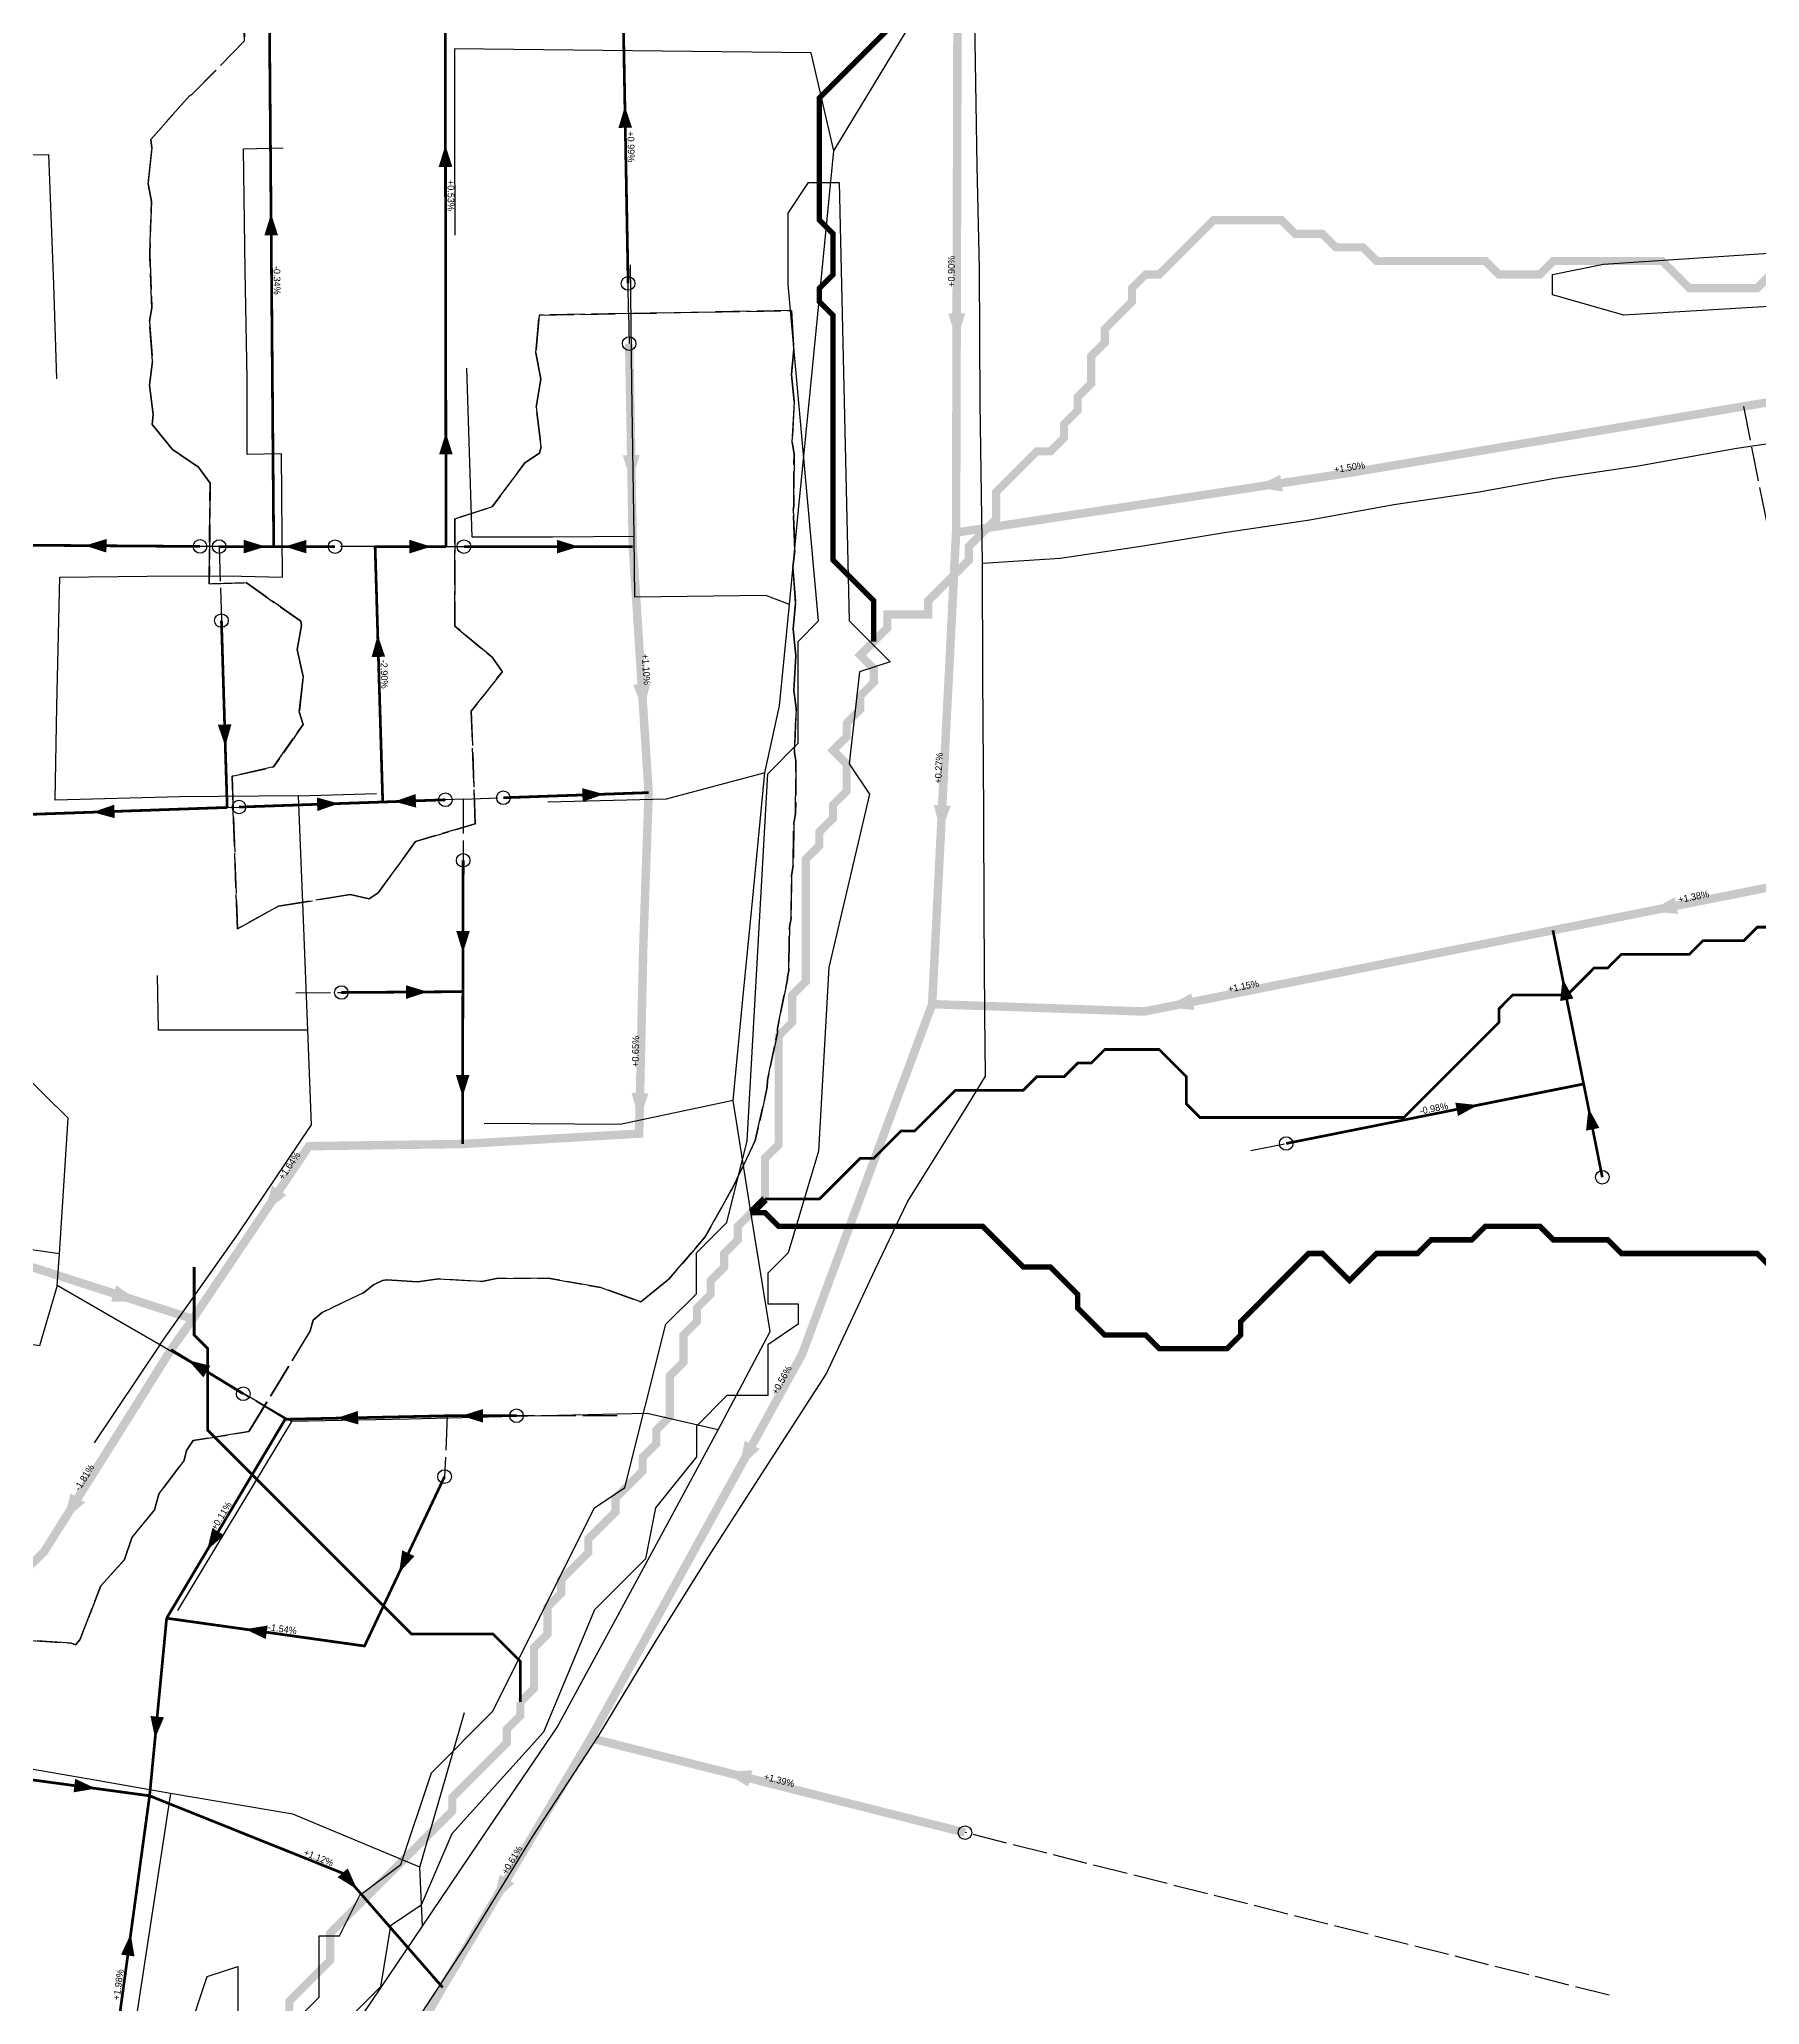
# Model space of a CAD drawing. Header units: metres. Extents: x 442821 to 452274, y 2561971 to 2571293.
# Drawn here: x 450702 to 451209, y 2568316 to 2568894 of the extents above; entities that cross this region are included whole.
import ezdxf
from ezdxf.enums import TextEntityAlignment as Align

# ---------------------------------------------------------------- set-up
doc = ezdxf.new("R2010")
doc.units = ezdxf.units.M
doc.header["$LTSCALE"] = 8
doc.linetypes.add('DASHDOT', pattern=[3.556, 2.54, -0.508, 0, -0.508])
doc.linetypes.add('DASHED', pattern=[1.524, 1.27, -0.254])
for name, color, linetype in [('A_ARROWS', 7, 'Continuous'), ('A_BRANCH', 7, 'Continuous'), ('A_BUILT_2006', 252, 'Continuous'), ('A_CATCHMENTS', 7, 'Continuous'), ('A_GRADIENT', 8, 'Continuous'), ('A_HEAD_GAP', 8, 'Continuous'), ('A_HEADS', 8, 'Continuous'), ('A_LATERAL', 7, 'Continuous'), ('A_STREAMS', 5, 'Continuous'), ('A_SUBMAIN', 7, 'Continuous'), ('A_WADI', 4, 'Continuous')]:
    doc.layers.add(name, color=color, linetype=linetype)

msp = doc.modelspace()

# ---------------------------------------------------------------- linework, layer by layer
at = {"layer": 'A_ARROWS', "color": 1}
for points in [[(450874.77, 2568874.56), (450876.88, 2568868.2), (450872.88, 2568868.13)], [(450821.95, 2568863.07), (450823.96, 2568856.67), (450819.96, 2568856.66)], [(450770.62, 2568842.93), (450772.67, 2568836.55), (450768.67, 2568836.51)], [(450972.41, 2568805.54), (450969.93, 2568813.55), (450974.93, 2568813.53)], [(450822.07, 2568778.42), (450824.08, 2568772.02), (450820.08, 2568772.02)], [(451060.13, 2568762.37), (451067.67, 2568766.04), (451068.42, 2568761.1)], [(450768.99, 2568744.9), (450762.59, 2568742.9), (450762.59, 2568746.9)], [(450774.64, 2568744.9), (450781.04, 2568746.89), (450781.04, 2568742.89)], [(450817.77, 2568744.89), (450811.37, 2568742.89), (450811.37, 2568746.89)], [(450802.02, 2568718.83), (450804.21, 2568712.49), (450800.21, 2568712.37)], [(450806.87, 2568669.85), (450813.19, 2568672.08), (450813.34, 2568668.08)], [(450790.56, 2568669.28), (450784.24, 2568667.06), (450784.1, 2568671.05)], [(450967.78, 2568660.75), (450965.68, 2568668.87), (450970.68, 2568668.62)], [(451176.4, 2568637.64), (451183.76, 2568641.65), (451184.73, 2568636.75)], [(451150.75, 2568617.81), (451153.97, 2568611.92), (451150.05, 2568611.14)], [(451034.09, 2568609.37), (451041.45, 2568613.38), (451042.42, 2568608.47)], [(451125.86, 2568580.52), (451119.98, 2568577.3), (451119.19, 2568581.23)], [(451158.38, 2568579.68), (451161.6, 2568573.8), (451157.67, 2568573.02)], [(450789.86, 2568488.38), (450796.21, 2568490.51), (450796.3, 2568486.52)], [(450826.64, 2568489.08), (450833.04, 2568491.08), (450833.04, 2568487.08)], [(450908.38, 2568473.53), (450910.05, 2568481.75), (450914.43, 2568479.34)], [(450751.79, 2568449.49), (450753.35, 2568456.01), (450756.79, 2568453.96)], [(450808.3, 2568442.85), (450809.23, 2568449.49), (450812.84, 2568447.78)], [(450763.01, 2568426.26), (450769.63, 2568427.35), (450769.07, 2568423.39)], [(450736.5, 2568394.16), (450735.12, 2568400.73), (450739.1, 2568400.34)], [(450903.93, 2568384.3), (450912.3, 2568384.76), (450911.07, 2568379.92)], [(450719.07, 2568379.38), (450712.46, 2568378.26), (450712.99, 2568382.22)], [(450795.91, 2568349.75), (450790.19, 2568353.26), (450793.21, 2568355.89)], [(450836.01, 2568345.88), (450837.94, 2568354.03), (450842.24, 2568351.48)], [(450729.32, 2568336.57), (450730.43, 2568329.96), (450726.47, 2568330.5)]]:
    msp.add_solid(points, dxfattribs=at)
at = {"layer": 'A_ARROWS', "color": 3}
for points in [[(450876.76, 2568763.79), (450874.12, 2568771.75), (450879.12, 2568771.84)], [(450715.79, 2568745.19), (450722.21, 2568747.14), (450722.18, 2568743.14)], [(450861.21, 2568744.89), (450854.81, 2568742.89), (450854.81, 2568746.89)], [(450880.22, 2568696.46), (450877.21, 2568704.28), (450882.2, 2568704.6)], [(450757.16, 2568686.12), (450754.96, 2568692.45), (450758.96, 2568692.58)], [(450868.65, 2568672.03), (450862.33, 2568669.8), (450862.19, 2568673.8)], [(450718.15, 2568666.73), (450724.48, 2568668.95), (450724.62, 2568664.96)], [(450827.1, 2568625.37), (450825.12, 2568631.77), (450829.12, 2568631.76)], [(450816.78, 2568613.84), (450810.39, 2568611.79), (450810.36, 2568615.79)], [(450827.01, 2568583.01), (450825.02, 2568589.41), (450829.02, 2568589.4)], [(450879.04, 2568576.04), (450876.72, 2568584.1), (450881.72, 2568583.99)], [(450768.57, 2568548.79), (450770.95, 2568556.83), (450775.1, 2568554.04)], [(450731.92, 2568522.65), (450723.54, 2568522.72), (450725.07, 2568527.48)], [(450746.26, 2568505.43), (450752.77, 2568503.81), (450750.69, 2568500.39)], [(450709.51, 2568458.13), (450711.65, 2568466.24), (450715.88, 2568463.58)]]:
    msp.add_solid(points, dxfattribs=at)
at = {"layer": 'A_BRANCH', "color": 1, "const_width": 0.8}
for points in [[(450875.71, 2568822.35), (450874.26, 2568902.7)], [(450789.47, 2568744.89), (450771.41, 2568744.9)], [(450821.94, 2568670.38), (450803.49, 2568669.73)], [(450821.7, 2568471.19), (450802.22, 2568429.98)], [(450692.87, 2568301.6), (450723.88, 2568296.75), (450734.87, 2568377.24)]]:
    msp.add_lwpolyline(points, dxfattribs=at)
at = {"layer": 'A_BRANCH', "color": 3, "linetype": 'DASHED', "const_width": 0.8}
msp.add_lwpolyline([(450749.71, 2568744.94), (450699.85, 2568745.3)], dxfattribs=at)
at = {"layer": 'A_BRANCH', "color": 3, "const_width": 0.8}
for points in [[(450827.38, 2568744.89), (450877.1, 2568744.89)], [(450756.02, 2568723.11), (450757.71, 2568668.12)], [(450838.99, 2568670.98), (450881.76, 2568672.49)], [(450762.43, 2568495.57), (450741.18, 2568508.53)]]:
    msp.add_lwpolyline(points, dxfattribs=at)
at = {"layer": 'A_BRANCH', "color": 1, "linetype": 'DASHED', "const_width": 0.8}
msp.add_lwpolyline([(450761.18, 2568668.24), (450803.49, 2568669.73)], dxfattribs=at)
at = {"layer": 'A_BUILT_2006', "color": 252}
for points in [[(450978.44, 2568856.91), (450977.79, 2568899.74)], [(450936.24, 2568861.42), (450957.84, 2568896.98)], [(450859.58, 2568891.03), (450824.57, 2568891.42)], [(450824.57, 2568891.42), (450824.66, 2568866.42)], [(450894.58, 2568890.64), (450859.58, 2568891.03)], [(450929.58, 2568890.25), (450894.58, 2568890.64)], [(450936.24, 2568861.42), (450929.58, 2568890.25)], [(450824.66, 2568866.42), (450824.76, 2568836.56)], [(450681.92, 2568859.88), (450705.11, 2568860.34)], [(450705.11, 2568860.34), (450706.55, 2568822.03)], [(450762.56, 2568862.01), (450774.19, 2568862.26)], [(450762.99, 2568826.17), (450762.56, 2568862.01)], [(450932.7, 2568825.26), (450936.24, 2568861.42)], [(450979.14, 2568826.71), (450978.44, 2568856.91)], [(450763.56, 2568794.31), (450762.99, 2568826.17)], [(450876.85, 2568792.85), (450876.39, 2568827.85)], [(450929.26, 2568790.35), (450932.7, 2568825.26)], [(450979.3, 2568787.16), (450979.14, 2568826.71)], [(450706.55, 2568822.03), (450707.52, 2568794.3)], [(450763.56, 2568771.98), (450763.56, 2568794.31)], [(450829.07, 2568772.67), (450828.24, 2568797.45)], [(450877.46, 2568747.89), (450876.85, 2568792.85)], [(450925.91, 2568755.75), (450929.26, 2568790.35)], [(450979.99, 2568739.99), (450979.3, 2568787.16)], [(451202.07, 2568773.85), (451226.59, 2568777.47)], [(450773.68, 2568772.23), (450763.56, 2568771.98)], [(450774.02, 2568735.91), (450773.68, 2568772.23)], [(450829.77, 2568747.68), (450829.07, 2568772.67)], [(451172.97, 2568768.66), (451202.07, 2568773.85)], [(451125.58, 2568760.87), (451148.46, 2568765.04)], [(451148.46, 2568765.04), (451172.97, 2568768.66)], [(451101.06, 2568757.25), (451125.58, 2568760.87)], [(450923.19, 2568727.9), (450925.91, 2568755.75)], [(451076.35, 2568752.78), (451101.06, 2568757.25)], [(450853.46, 2568747.68), (450829.77, 2568747.68)], [(450877.46, 2568747.89), (450853.46, 2568747.68)], [(450877.68, 2568730.05), (450877.46, 2568747.89)], [(451027.36, 2568745.14), (451051.84, 2568749.16)], [(451051.84, 2568749.16), (451076.35, 2568752.78)], [(450979.99, 2568739.99), (451002.85, 2568741.52)], [(451002.85, 2568741.52), (451027.36, 2568745.14)], [(450707.56, 2568697.97), (450708.42, 2568735.91)], [(450708.42, 2568735.91), (450734.2, 2568736.2)], [(450734.2, 2568736.2), (450757.95, 2568736.34)], [(450757.95, 2568736.34), (450774.02, 2568735.91)], [(450980.13, 2568706.84), (450979.99, 2568739.99)], [(450916.22, 2568730.49), (450877.68, 2568730.05)], [(450923.19, 2568727.9), (450916.22, 2568730.49)], [(450920.27, 2568698.04), (450923.19, 2568727.9)], [(450980.37, 2568666.72), (450980.13, 2568706.84)], [(450707.12, 2568670.31), (450707.56, 2568697.97)], [(450916, 2568678.27), (450920.27, 2568698.04)], [(450916, 2568678.27), (450886.92, 2568670.57)], [(450912.44, 2568641.57), (450916, 2568678.27)], [(450778.71, 2568671.55), (450801.7, 2568672.26)], [(450743.71, 2568671.28), (450707.12, 2568670.31)], [(450778.71, 2568671.55), (450743.71, 2568671.28)], [(450780.04, 2568637.59), (450778.71, 2568671.55)], [(450886.92, 2568670.57), (450852.1, 2568669.71)], [(450980.54, 2568636.81), (450980.37, 2568666.72)], [(450781.42, 2568602.62), (450780.04, 2568637.59)], [(450909.52, 2568611.72), (450912.44, 2568641.57)], [(450980.72, 2568607.22), (450980.54, 2568636.81)], [(450737.51, 2568602.62), (450737.22, 2568618.64)], [(450906.61, 2568581.83), (450909.52, 2568611.72)], [(450759.42, 2568602.62), (450737.51, 2568602.62)], [(450781.42, 2568602.62), (450759.42, 2568602.62)], [(450782.52, 2568574.67), (450781.42, 2568602.62)], [(450975.72, 2568580.46), (450980.94, 2568588.99), (450980.72, 2568607.22)], [(450710.92, 2568576.67), (450689.46, 2568597.75)], [(450906.61, 2568581.83), (450873.35, 2568574.83)], [(450911.97, 2568548.46), (450906.61, 2568581.83)], [(450957.92, 2568552.03), (450975.72, 2568580.46)], [(450708.31, 2568536.75), (450710.92, 2568576.67)], [(450760.96, 2568542.66), (450782.52, 2568574.67)], [(450873.35, 2568574.83), (450833.35, 2568575.15)], [(450948.41, 2568532.12), (450957.92, 2568552.03)], [(450917.52, 2568513.9), (450911.97, 2568548.46)], [(450708.31, 2568536.75), (450678.6, 2568540.93)], [(450737.9, 2568509.96), (450760.96, 2568542.66)], [(450707.7, 2568527.4), (450708.31, 2568536.75)], [(450707.7, 2568527.4), (450702.5, 2568509.7)], [(450737.9, 2568509.96), (450707.7, 2568527.4)], [(450934.01, 2568501.32), (450948.41, 2568532.12)], [(450702.5, 2568509.7), (450678.84, 2568513.35)], [(450902.2, 2568484.99), (450917.52, 2568513.9)], [(450737.9, 2568509.96), (450718.51, 2568481.08)], [(450776.67, 2568487.43), (450737.9, 2568509.96)], [(450915.92, 2568473.4), (450934.01, 2568501.32)], [(450776.67, 2568487.43), (450761.18, 2568461.74)], [(450811.31, 2568488.1), (450776.67, 2568487.43)], [(450846.3, 2568488.93), (450811.31, 2568488.1)], [(450881.29, 2568489.76), (450846.3, 2568488.93)], [(450902.2, 2568484.99), (450881.29, 2568489.76)], [(450887.98, 2568458.58), (450902.2, 2568484.99)], [(450899.22, 2568447.31), (450915.92, 2568473.4)], [(450761.18, 2568461.74), (450743.1, 2568431.77)], [(450871.36, 2568427.77), (450887.98, 2568458.58)], [(450883.85, 2568422.74), (450899.22, 2568447.31)], [(450854.71, 2568397.2), (450871.36, 2568427.77)], [(450866.88, 2568394.71), (450883.85, 2568422.74)], [(450814.45, 2568356.2), (450827.59, 2568401.8)], [(450834.76, 2568367.84), (450854.71, 2568397.2)], [(450847.42, 2568364.89), (450866.88, 2568394.71)], [(450719.31, 2568381.73), (450697.2, 2568385.6)], [(450740.98, 2568377.95), (450719.31, 2568381.73)], [(450740.98, 2568377.95), (450735.72, 2568343.34)], [(450777.07, 2568371.81), (450740.98, 2568377.95)], [(450814.45, 2568356.2), (450777.07, 2568371.81)], [(450815.17, 2568338.84), (450834.76, 2568367.84)], [(450827.88, 2568333.03), (450847.42, 2568364.89)], [(450815.17, 2568338.84), (450814.45, 2568356.2)], [(450735.72, 2568343.34), (450731.21, 2568313.88)], [(450795.58, 2568309.83), (450815.17, 2568338.84)], [(450810.12, 2568305.81), (450827.88, 2568333.03)]]:
    msp.add_lwpolyline(points, dxfattribs=at)
at = {"layer": 'A_CATCHMENTS', "color": 1, "linetype": 'DASHED'}
msp.add_lwpolyline([(450686.28, 2568423.95), (450711.9, 2568422.12), (450713.03, 2568421.68), (450714.31, 2568423.17), (450720.56, 2568439.07), (450727.5, 2568446.81), (450729.61, 2568453.2), (450736.32, 2568461.38), (450737.62, 2568466.05), (450745.06, 2568476), (450745.72, 2568478.85), (450747.71, 2568481.79), (450764.13, 2568484.47), (450782.16, 2568514.06), (450782.97, 2568517.25), (450785.68, 2568519.48), (450797.83, 2568525.31), (450800.82, 2568527.63), (450803.39, 2568528.92), (450804.72, 2568529.09), (450813.68, 2568528.51), (450819.92, 2568529.35), (450832.69, 2568528.63), (450836.94, 2568529.48), (450852.2, 2568529.6), (450867.64, 2568526.86), (450879.46, 2568522.6), (450887.71, 2568529.3), (450898.34, 2568541.63), (450905.97, 2568555.3), (450906.26, 2568555.68), (450913.16, 2568570.11), (450916.68, 2568585.79), (450916.7, 2568587.84), (450919.65, 2568601.68), (450919.67, 2568603.02), (450922.62, 2568617.56), (450922.63, 2568618.2), (450923, 2568620.1), (450923.17, 2568632.9), (450923.67, 2568635.53), (450923.81, 2568648.14), (450924.34, 2568650.96), (450924.45, 2568663.37), (450925.02, 2568666.38), (450925.12, 2568681.84), (450924.69, 2568684.34), (450925.17, 2568697.3), (450924.46, 2568702.5), (450925.13, 2568712.76), (450924.31, 2568720.66), (450925.01, 2568728.23), (450924.24, 2568738.83), (450924.82, 2568743.7), (450924.3, 2568755.7), (450924.49, 2568756.84), (450924.55, 2568772.22), (450924.02, 2568775.62), (450924.64, 2568787.6), (450923.77, 2568795.55), (450924.51, 2568802.98), (450923.81, 2568814.36), (450849.57, 2568813.03), (450848.55, 2568801.88), (450850.05, 2568794.22), (450848.62, 2568785.94), (450850.12, 2568774.29), (450849.68, 2568772.41), (450845.36, 2568769.53), (450835.66, 2568756.61), (450824.75, 2568753.1), (450824.75, 2568721.48), (450835.66, 2568712.32), (450838.48, 2568708.39), (450838.78, 2568708.12), (450829.56, 2568696.47), (450830.73, 2568663.28), (450813.13, 2568658.12), (450802.12, 2568642.95), (450799.49, 2568641.24), (450793.86, 2568642.47), (450772.8, 2568639.05), (450760.71, 2568632.37), (450759.13, 2568677.34), (450771.36, 2568680.05), (450780.03, 2568692.57), (450778.94, 2568696.29), (450780.06, 2568706.65), (450778.3, 2568714.62), (450779.57, 2568721.68), (450779.38, 2568722.93), (450763.38, 2568734.24), (450752.45, 2568733.9), (450752.66, 2568763.57), (450749.29, 2568768.23), (450741.6, 2568773.49), (450735.6, 2568780.82), (450735.88, 2568783.79), (450734.8, 2568792.45), (450735.77, 2568799.46), (450734.82, 2568811.27), (450735.53, 2568815.13), (450734.95, 2568830.8), (450734.9, 2568831.01), (450735.42, 2568846.48), (450734.44, 2568851.69), (450735.53, 2568862.15), (450735.23, 2568864.72), (450746.62, 2568877.58), (450747.3, 2568877.92), (450762.84, 2568893.72), (450757.63, 2569026.77)], dxfattribs=at)
at = {"layer": 'A_CATCHMENTS', "color": 3, "linetype": 'DASHED'}
msp.add_lwpolyline([(450757.63, 2569026.77), (450762.84, 2568893.72), (450747.3, 2568877.92), (450746.62, 2568877.58), (450735.23, 2568864.72), (450735.53, 2568862.15), (450734.44, 2568851.69), (450735.42, 2568846.48), (450734.9, 2568831.01), (450734.95, 2568830.8), (450735.53, 2568815.13), (450734.82, 2568811.27), (450735.77, 2568799.46), (450734.8, 2568792.45), (450735.88, 2568783.79), (450735.6, 2568780.82), (450741.6, 2568773.49), (450749.29, 2568768.23), (450752.66, 2568763.57), (450752.45, 2568733.9), (450763.38, 2568734.24), (450779.38, 2568722.93), (450779.57, 2568721.68), (450778.3, 2568714.62), (450780.06, 2568706.65), (450778.94, 2568696.29), (450780.03, 2568692.57), (450771.36, 2568680.05), (450759.13, 2568677.34), (450760.71, 2568632.37), (450772.8, 2568639.05), (450793.86, 2568642.47), (450799.49, 2568641.24), (450802.12, 2568642.95), (450813.13, 2568658.12), (450830.73, 2568663.28), (450829.56, 2568696.47), (450838.78, 2568708.12), (450838.48, 2568708.39), (450835.66, 2568712.32), (450824.75, 2568721.48), (450824.75, 2568753.1), (450835.66, 2568756.61), (450845.36, 2568769.53), (450849.68, 2568772.41), (450850.12, 2568774.29), (450848.62, 2568785.94), (450850.05, 2568794.22), (450848.55, 2568801.88), (450849.57, 2568813.03), (450923.81, 2568814.36), (450924.51, 2568802.98), (450923.77, 2568795.55), (450924.64, 2568787.6), (450924.02, 2568775.62), (450924.55, 2568772.22), (450924.49, 2568756.84), (450924.3, 2568755.7), (450924.82, 2568743.7), (450924.24, 2568738.83), (450925.01, 2568728.23), (450924.31, 2568720.66), (450925.13, 2568712.76), (450924.46, 2568702.5), (450925.17, 2568697.3), (450924.69, 2568684.34), (450925.12, 2568681.84), (450925.02, 2568666.38), (450924.45, 2568663.37), (450924.34, 2568650.96), (450923.81, 2568648.14), (450923.67, 2568635.53), (450923.17, 2568632.9), (450923, 2568620.1), (450922.63, 2568618.2), (450922.62, 2568617.56), (450919.67, 2568603.02), (450919.65, 2568601.68), (450916.7, 2568587.84), (450916.68, 2568585.79), (450913.16, 2568570.11), (450906.26, 2568555.68), (450905.97, 2568555.3), (450898.34, 2568541.63), (450887.71, 2568529.3), (450879.46, 2568522.6), (450867.64, 2568526.86), (450852.2, 2568529.6), (450836.94, 2568529.48), (450832.69, 2568528.63), (450819.92, 2568529.35), (450813.68, 2568528.51), (450804.72, 2568529.09), (450803.39, 2568528.92), (450800.82, 2568527.63), (450797.83, 2568525.31), (450785.68, 2568519.48), (450782.97, 2568517.25), (450782.16, 2568514.06), (450764.13, 2568484.47), (450747.71, 2568481.79), (450745.72, 2568478.85), (450745.06, 2568476), (450737.62, 2568466.05), (450736.32, 2568461.38), (450729.61, 2568453.2), (450727.5, 2568446.81), (450720.56, 2568439.07), (450714.31, 2568423.17), (450713.03, 2568421.68), (450711.9, 2568422.12), (450686.28, 2568423.95)], dxfattribs=at)
at = {"layer": 'A_HEAD_GAP', "color": 8, "linetype": 'DASHED'}
for points in [[(450875.86, 2568813.93), (450875.71, 2568822.35)], [(450875.86, 2568813.93), (450876.03, 2568804.65)], [(451204, 2568786.16), (451219.08, 2568710.36)], [(450755.35, 2568744.9), (450749.71, 2568744.94)], [(450755.35, 2568744.9), (450756.02, 2568723.11)], [(450801.25, 2568744.89), (450789.47, 2568744.89)], [(450822.12, 2568744.89), (450827.38, 2568744.89)], [(450757.71, 2568668.12), (450761.18, 2568668.24)], [(450827.21, 2568670.57), (450821.94, 2568670.38)], [(450827.21, 2568670.57), (450827.17, 2568652.55)], [(450827.21, 2568670.57), (450838.99, 2568670.98)], [(450777.94, 2568613.56), (450791.32, 2568613.66)], [(451058.99, 2568567.14), (451069.4, 2568569.22)], [(450774.77, 2568488.05), (450762.43, 2568495.57)], [(450822.48, 2568489.08), (450821.7, 2568471.19)], [(450872.52, 2568489.07), (450842.87, 2568489.08)], [(451164.43, 2568318.57), (450974.88, 2568366.4)]]:
    msp.add_lwpolyline(points, dxfattribs=at)
at = {"layer": 'A_HEADS', "color": 1}
for centre in [(450875.71, 2568822.35), (450755.35, 2568744.9), (450789.47, 2568744.89), (450821.94, 2568670.38), (450761.18, 2568668.24), (451069.4, 2568569.22), (451162.46, 2568559.29), (450842.87, 2568489.08), (450821.7, 2568471.19), (450974.88, 2568366.4)]:
    msp.add_circle(centre, 2, dxfattribs=at)
at = {"layer": 'A_HEADS', "color": 3}
for centre in [(450876.03, 2568804.65), (450749.71, 2568744.94), (450827.38, 2568744.89), (450756.02, 2568723.11), (450838.99, 2568670.98), (450827.17, 2568652.55), (450791.32, 2568613.66), (450762.43, 2568495.57)]:
    msp.add_circle(centre, 2, dxfattribs=at)
at = {"layer": 'A_LATERAL', "color": 1, "linetype": 'DASHDOT', "const_width": 0.8}
for points in [[(450771.41, 2568744.9), (450770.14, 2568901.62)], [(450822.12, 2568744.89), (450822.05, 2568794.1)], [(450755.35, 2568744.9), (450771.41, 2568744.9)], [(450803.49, 2568669.73), (450801.25, 2568744.89)], [(451156.97, 2568586.74), (451147.92, 2568631.98)], [(451069.4, 2568569.22), (451156.97, 2568586.74)], [(451162.46, 2568559.29), (451156.97, 2568586.74)], [(450842.87, 2568489.08), (450822.48, 2568489.08)], [(450802.22, 2568429.98), (450798.13, 2568421.32), (450739.89, 2568429.51)]]:
    msp.add_lwpolyline(points, dxfattribs=at)
at = {"layer": 'A_LATERAL', "color": 1, "const_width": 0.8}
for points in [[(450822.05, 2568794.1), (450821.9, 2568902.37)], [(450739.89, 2568429.51), (450734.87, 2568377.24)], [(450685.45, 2568383.94), (450734.87, 2568377.24)], [(450734.87, 2568377.24), (450791.85, 2568354.4), (450821.13, 2568320.83)]]:
    msp.add_lwpolyline(points, dxfattribs=at)
at = {"layer": 'A_LATERAL', "color": 1, "linetype": 'DASHED', "const_width": 0.8}
for points in [[(450801.25, 2568744.89), (450822.12, 2568744.89)], [(450774.77, 2568488.05), (450739.89, 2568429.51)], [(450822.48, 2568489.08), (450774.77, 2568488.05)]]:
    msp.add_lwpolyline(points, dxfattribs=at)
at = {"layer": 'A_LATERAL', "color": 3, "const_width": 0.8}
for points in [[(450757.71, 2568668.12), (450698.44, 2568666.04)], [(450827.17, 2568652.55), (450827.08, 2568613.91)], [(450827.08, 2568613.91), (450826.98, 2568569.07)]]:
    msp.add_lwpolyline(points, dxfattribs=at)
at = {"layer": 'A_LATERAL', "color": 3, "linetype": 'DASHDOT', "const_width": 0.8}
msp.add_lwpolyline([(450791.32, 2568613.66), (450827.08, 2568613.91)], dxfattribs=at)
at = {"layer": 'A_STREAMS', "color": 5}
for points, const_width in [([(450952.02, 2568896.98), (450948.02, 2568892.98), (450944.02, 2568888.98), (450940.02, 2568884.98), (450936.02, 2568880.98), (450932.02, 2568876.98), (450932.02, 2568872.98), (450932.02, 2568868.98), (450932.02, 2568864.97), (450932.02, 2568860.97), (450932.02, 2568856.97), (450932.02, 2568852.97), (450932.02, 2568848.97), (450932.02, 2568844.97), (450932.02, 2568840.97), (450936.02, 2568836.96), (450936.02, 2568832.96), (450936.02, 2568828.96), (450936.02, 2568824.96), (450932.02, 2568820.96), (450932.02, 2568816.96), (450936.02, 2568812.96), (450936.02, 2568808.95), (450936.02, 2568804.95), (450936.02, 2568800.95), (450936.02, 2568796.95), (450936.02, 2568792.95), (450936.02, 2568788.95), (450936.02, 2568784.95), (450936.02, 2568780.94), (450936.02, 2568776.94), (450936.02, 2568772.94), (450936.02, 2568768.94), (450936.02, 2568764.94), (450936.02, 2568760.94), (450936.02, 2568756.94), (450936.02, 2568752.93), (450936.02, 2568748.93), (450936.02, 2568744.93), (450936.02, 2568740.93), (450940.02, 2568736.93), (450944.02, 2568732.93), (450948.02, 2568728.93), (450948.02, 2568724.92), (450948.02, 2568720.92), (450948.02, 2568716.92)], 1.6), ([(451212.06, 2568824.96), (451208.06, 2568820.96), (451204.06, 2568820.96), (451200.05, 2568820.96), (451196.05, 2568820.96), (451192.05, 2568820.96), (451188.05, 2568820.96), (451184.05, 2568824.96), (451180.05, 2568828.96), (451176.05, 2568828.96), (451172.05, 2568828.96), (451168.05, 2568828.96), (451164.05, 2568828.96), (451160.05, 2568828.96), (451156.05, 2568828.96), (451152.05, 2568828.96), (451148.05, 2568828.96), (451144.05, 2568824.96), (451140.05, 2568824.96), (451136.05, 2568824.96), (451132.05, 2568824.96), (451128.04, 2568828.96), (451124.04, 2568828.96), (451120.04, 2568828.96), (451116.04, 2568828.96), (451112.04, 2568828.96), (451108.04, 2568828.96), (451104.04, 2568828.96), (451100.04, 2568828.96), (451096.04, 2568828.96), (451092.04, 2568832.96), (451088.04, 2568832.96), (451084.04, 2568832.96), (451080.04, 2568836.96), (451076.04, 2568836.96), (451072.04, 2568836.96), (451068.04, 2568840.97), (451064.04, 2568840.97), (451060.04, 2568840.97), (451056.04, 2568840.97), (451052.03, 2568840.97), (451048.03, 2568840.97), (451044.03, 2568836.96), (451040.03, 2568832.96), (451036.03, 2568828.96), (451032.03, 2568824.96), (451028.03, 2568824.96), (451024.03, 2568820.96), (451024.03, 2568816.96), (451020.03, 2568812.96), (451016.03, 2568808.95), (451016.03, 2568804.95), (451012.03, 2568800.95), (451012.03, 2568796.95), (451012.03, 2568792.95), (451008.03, 2568788.95), (451008.03, 2568784.95), (451004.03, 2568780.94), (451004.03, 2568776.94), (451000.03, 2568772.94), (450996.03, 2568772.94), (450992.03, 2568768.94), (450988.03, 2568764.94), (450984.03, 2568760.94), (450984.03, 2568756.94), (450984.03, 2568752.93), (450980.02, 2568748.93), (450976.02, 2568744.93), (450976.02, 2568740.93), (450972.02, 2568736.93), (450968.02, 2568732.93), (450964.02, 2568728.93), (450964.02, 2568724.92), (450960.02, 2568724.92), (450956.02, 2568724.92), (450952.02, 2568724.92), (450952.02, 2568720.92), (450948.02, 2568716.92)], 2.4), ([(450948.02, 2568716.92), (450944.02, 2568712.92), (450948.02, 2568708.92), (450948.02, 2568704.92), (450944.02, 2568700.92), (450944.02, 2568696.92), (450940.02, 2568692.91), (450940.02, 2568688.91), (450936.02, 2568684.91), (450940.02, 2568680.91), (450940.02, 2568676.91), (450940.02, 2568672.91), (450936.02, 2568668.91), (450936.02, 2568664.9), (450932.02, 2568660.9), (450932.02, 2568656.9), (450928.02, 2568652.9), (450928.02, 2568648.9), (450928.02, 2568644.9), (450928.02, 2568640.9), (450928.02, 2568636.89), (450928.02, 2568632.89), (450928.02, 2568628.89), (450928.02, 2568624.89), (450928.02, 2568620.89), (450928.02, 2568616.89), (450924.02, 2568612.89), (450924.02, 2568608.88), (450924.02, 2568604.88), (450920.02, 2568600.88), (450920.02, 2568596.88), (450920.02, 2568592.88), (450920.02, 2568588.88), (450920.02, 2568584.88), (450920.02, 2568580.87), (450920.02, 2568576.87), (450920.02, 2568572.87), (450920.02, 2568568.87), (450916.02, 2568564.87), (450916.02, 2568560.87), (450916.02, 2568556.87), (450916.02, 2568552.86)], 2.4), ([(451212.06, 2568632.89), (451208.06, 2568632.89), (451204.06, 2568628.89), (451200.05, 2568628.89), (451196.05, 2568628.89), (451192.05, 2568628.89), (451188.05, 2568624.89), (451184.05, 2568624.89), (451180.05, 2568624.89), (451176.05, 2568624.89), (451172.05, 2568624.89), (451168.05, 2568624.89), (451164.05, 2568620.89), (451160.05, 2568620.89), (451156.05, 2568616.89), (451152.05, 2568612.89), (451148.05, 2568612.89), (451144.05, 2568612.89), (451140.05, 2568612.89), (451136.05, 2568612.89), (451132.05, 2568608.88), (451132.05, 2568604.88), (451128.04, 2568600.88), (451124.04, 2568596.88), (451120.04, 2568592.88), (451116.04, 2568588.88), (451112.04, 2568584.88), (451108.04, 2568580.87), (451104.04, 2568576.87), (451100.04, 2568576.87), (451096.04, 2568576.87), (451092.04, 2568576.87), (451088.04, 2568576.87), (451084.04, 2568576.87), (451080.04, 2568576.87), (451076.04, 2568576.87), (451072.04, 2568576.87), (451068.04, 2568576.87), (451064.04, 2568576.87), (451060.04, 2568576.87), (451056.04, 2568576.87), (451052.03, 2568576.87), (451048.03, 2568576.87), (451044.03, 2568576.87), (451040.03, 2568580.87), (451040.03, 2568584.88), (451040.03, 2568588.88), (451036.03, 2568592.88), (451032.03, 2568596.88), (451028.03, 2568596.88), (451024.03, 2568596.88), (451020.03, 2568596.88), (451016.03, 2568596.88), (451012.03, 2568592.88), (451008.03, 2568592.88), (451004.03, 2568588.88), (451000.03, 2568588.88), (450996.03, 2568588.88), (450992.03, 2568584.88), (450988.03, 2568584.88), (450984.03, 2568584.88), (450980.02, 2568584.88), (450976.02, 2568584.88), (450972.02, 2568584.88), (450968.02, 2568580.87), (450964.02, 2568576.87), (450960.02, 2568572.87), (450956.02, 2568572.87), (450952.02, 2568568.87), (450948.02, 2568564.87), (450944.02, 2568564.87), (450940.02, 2568560.87), (450936.02, 2568556.87), (450932.02, 2568552.86), (450928.02, 2568552.86), (450924.02, 2568552.86), (450920.02, 2568552.86), (450916.02, 2568552.86)], 0.8), ([(450916.02, 2568552.86), (450912.02, 2568548.86)], 2.4), ([(450912.02, 2568548.86), (450908.01, 2568544.86), (450908.01, 2568540.86), (450904.01, 2568536.86), (450904.01, 2568532.86), (450900.01, 2568528.86), (450900.01, 2568524.86), (450896.01, 2568520.85), (450896.01, 2568516.85), (450892.01, 2568512.85), (450892.01, 2568508.85), (450892.01, 2568504.85), (450888.01, 2568500.85), (450888.01, 2568496.85), (450888.01, 2568492.84), (450888.01, 2568488.84), (450884.01, 2568484.84), (450884.01, 2568480.84), (450880.01, 2568476.84), (450880.01, 2568472.84), (450876.01, 2568468.84), (450872.01, 2568464.83), (450872.01, 2568460.83), (450868.01, 2568456.83), (450864.01, 2568452.83), (450864.01, 2568448.83), (450860.01, 2568444.83), (450856.01, 2568440.83), (450856.01, 2568436.82), (450852.01, 2568432.82), (450852.01, 2568428.82), (450852.01, 2568424.82), (450848.01, 2568420.82), (450848.01, 2568416.82), (450848.01, 2568412.82), (450848.01, 2568408.81), (450844.01, 2568404.81)], 2.4), ([(451212.06, 2568532.86), (451208.06, 2568536.86), (451204.06, 2568536.86), (451200.05, 2568536.86), (451196.05, 2568536.86), (451192.05, 2568536.86), (451188.05, 2568536.86), (451184.05, 2568536.86), (451180.05, 2568536.86), (451176.05, 2568536.86), (451172.05, 2568536.86), (451168.05, 2568536.86), (451164.05, 2568540.86), (451160.05, 2568540.86), (451156.05, 2568540.86), (451152.05, 2568540.86), (451148.05, 2568540.86), (451144.05, 2568544.86), (451140.05, 2568544.86), (451136.05, 2568544.86), (451132.05, 2568544.86), (451128.04, 2568544.86), (451124.04, 2568540.86), (451120.04, 2568540.86), (451116.04, 2568540.86), (451112.04, 2568540.86), (451108.04, 2568536.86), (451104.04, 2568536.86), (451100.04, 2568536.86), (451096.04, 2568536.86), (451092.04, 2568532.86), (451088.04, 2568528.86), (451084.04, 2568532.86), (451080.04, 2568536.86), (451076.04, 2568536.86), (451072.04, 2568532.86), (451068.04, 2568528.86), (451064.04, 2568524.86), (451060.04, 2568520.85), (451056.04, 2568516.85), (451056.04, 2568512.85), (451052.03, 2568508.85), (451048.03, 2568508.85), (451044.03, 2568508.85), (451040.03, 2568508.85), (451036.03, 2568508.85), (451032.03, 2568508.85), (451028.03, 2568512.85), (451024.03, 2568512.85), (451020.03, 2568512.85), (451016.03, 2568512.85), (451012.03, 2568516.85), (451008.03, 2568520.85), (451008.03, 2568524.86), (451004.03, 2568528.86), (451000.03, 2568532.86), (450996.03, 2568532.86), (450992.03, 2568532.86), (450988.03, 2568536.86), (450984.03, 2568540.86), (450980.02, 2568544.86), (450976.02, 2568544.86), (450972.02, 2568544.86), (450968.02, 2568544.86), (450964.02, 2568544.86), (450960.02, 2568544.86), (450956.02, 2568544.86), (450952.02, 2568544.86), (450948.02, 2568544.86), (450944.02, 2568544.86), (450940.02, 2568544.86), (450936.02, 2568544.86), (450932.02, 2568544.86), (450928.02, 2568544.86), (450924.02, 2568544.86), (450920.02, 2568544.86), (450916.02, 2568548.86), (450912.02, 2568548.86)], 1.6), ([(450747.99, 2568532.86), (450747.99, 2568528.86), (450747.99, 2568524.86), (450747.99, 2568520.85), (450747.99, 2568516.85), (450747.99, 2568512.85), (450751.99, 2568508.85), (450751.99, 2568504.85), (450751.99, 2568500.85), (450751.99, 2568496.85), (450751.99, 2568492.84), (450751.99, 2568488.84), (450751.99, 2568484.84), (450755.99, 2568480.84), (450759.99, 2568476.84), (450763.99, 2568472.84), (450768, 2568468.84), (450772, 2568464.83), (450776, 2568460.83), (450780, 2568456.83), (450784, 2568452.83), (450788, 2568448.83), (450792, 2568444.83), (450796, 2568440.83), (450800, 2568436.82), (450804, 2568432.82), (450808, 2568428.82), (450812, 2568424.82), (450816, 2568424.82), (450820, 2568424.82), (450824, 2568424.82), (450828, 2568424.82), (450832, 2568424.82), (450836, 2568424.82), (450840.01, 2568420.82), (450844.01, 2568416.82), (450844.01, 2568412.82), (450844.01, 2568408.81), (450844.01, 2568404.81)], 0.8), ([(450844.01, 2568404.81), (450844.01, 2568400.81), (450840.01, 2568396.81), (450840.01, 2568392.81), (450836, 2568388.81), (450832, 2568384.81), (450828, 2568380.8), (450824, 2568376.8), (450824, 2568372.8), (450820, 2568368.8), (450816, 2568364.8), (450812, 2568360.8), (450808, 2568356.8), (450804, 2568352.8), (450800, 2568348.79), (450796, 2568344.79), (450792, 2568340.79), (450788, 2568336.79), (450788, 2568332.79), (450788, 2568328.79), (450784, 2568324.79), (450780, 2568320.78), (450776, 2568316.78), (450776, 2568312.78)], 2.4)]:
    msp.add_lwpolyline(points, dxfattribs=dict(at, const_width=const_width))
at = {"layer": 'A_SUBMAIN', "color": 1, "const_width": 2.5}
for points in [[(450972.67, 2568902.82), (450972.25, 2568749.02)], [(451348.51, 2568810.31), (451204, 2568786.16)], [(451204, 2568786.16), (451088.97, 2568766.75), (450972.25, 2568749.02)], [(451231.38, 2568648.56), (451147.92, 2568631.98)], [(451147.92, 2568631.98), (451027.59, 2568608.07), (450965.21, 2568610.23)], [(450965.21, 2568610.23), (450926.94, 2568507.24), (450864.71, 2568394.19)], [(450864.71, 2568394.19), (450821.13, 2568320.83)], [(450974.88, 2568366.4), (450864.71, 2568394.19)], [(450821.13, 2568320.83), (450782.44, 2568253.05)]]:
    msp.add_lwpolyline(points, dxfattribs=at)
at = {"layer": 'A_SUBMAIN', "color": 3, "const_width": 2.5}
for points in [[(450876.03, 2568804.65), (450877.1, 2568744.89)], [(450877.1, 2568744.89), (450881.76, 2568672.49)], [(450881.76, 2568672.49), (450880.17, 2568626.7), (450878.96, 2568572.13), (450826.98, 2568569.07)], [(450826.98, 2568569.07), (450781.78, 2568568.44), (450747.59, 2568517.6)], [(450696.52, 2568534.05), (450747.59, 2568517.6)]]:
    msp.add_lwpolyline(points, dxfattribs=at)
at = {"layer": 'A_SUBMAIN', "color": 1, "linetype": 'DASHED', "const_width": 2.5}
msp.add_lwpolyline([(450972.25, 2568749.02), (450965.21, 2568610.23)], dxfattribs=at)
at = {"layer": 'A_SUBMAIN', "color": 3, "linetype": 'DASHED', "const_width": 2.5}
msp.add_lwpolyline([(450747.59, 2568517.6), (450741.18, 2568508.53)], dxfattribs=at)
at = {"layer": 'A_SUBMAIN', "color": 3, "linetype": 'DASHDOT', "const_width": 2.5}
msp.add_lwpolyline([(450741.18, 2568508.53), (450703.79, 2568449.04), (450689.07, 2568434.63)], dxfattribs=at)
at = {"layer": 'A_WADI', "color": 4}
for points in [[(450772.8, 2568306.01), (450784.8, 2568318.01), (450784.8, 2568336.01), (450790.8, 2568336.01), (450796.8, 2568348.01), (450808.8, 2568357.01), (450817.8, 2568384.01), (450835.8, 2568402.01), (450865.8, 2568462.01), (450874.8, 2568468.01), (450886.8, 2568516.01), (450895.8, 2568525.01), (450895.8, 2568537.01), (450904.8, 2568546.01), (450910.8, 2568570.01), (450916.8, 2568678.01), (450925.8, 2568687.01), (450925.8, 2568717.01), (450931.8, 2568723.01), (450922.8, 2568822.01), (450922.8, 2568843.01), (450928.8, 2568852.01), (450937.8, 2568852.01), (450937.8, 2568852.01), (450940.8, 2568723.01), (450952.8, 2568711.01), (450943.8, 2568708.01), (450940.8, 2568681.01), (450946.8, 2568672.01), (450934.8, 2568621.01), (450931.8, 2568567.01), (450922.8, 2568537.01), (450916.8, 2568531.01), (450916.8, 2568522.01), (450925.8, 2568522.01), (450925.8, 2568516.01), (450916.8, 2568510.01), (450916.8, 2568495.01), (450904.8, 2568495.01), (450895.8, 2568486.01), (450895.8, 2568477.01), (450883.8, 2568462.01), (450880.8, 2568447.01), (450865.8, 2568432.01), (450850.8, 2568396.01), (450823.8, 2568366.01), (450814.8, 2568345.01), (450805.8, 2568339.01), (450802.8, 2568321.01), (450793.8, 2568312.01)], [(450745.8, 2568306.01), (450751.8, 2568324.01), (450760.8, 2568327.01), (450760.8, 2568303.01)]]:
    msp.add_lwpolyline(points, dxfattribs=at)
msp.add_lwpolyline([(451252.8, 2568828.01), (451234.8, 2568828.01), (451219.8, 2568816.01), (451168.8, 2568813.01), (451147.8, 2568819.01), (451147.8, 2568825.01), (451162.8, 2568828.01), (451252.8, 2568834.01), (451252.8, 2568828.01)], close=True, dxfattribs=at)

# ---------------------------------------------------------------- texts
at = {"layer": 'A_GRADIENT', "color": 1}
for s, rotation, p in [('+0.99%', 271.03066, (450874.99, 2568862.53)), ('+0.53%', 270.08108, (450821.97, 2568848.24)), ('+0.90%', 89.84651, (450972.46, 2568825.92)), ('-0.34%', 270.46421, (450770.78, 2568823.26)), ('+1.50%', 8.63753, (451088.28, 2568766.64)), ('-2.90%', 271.70636, (450802.37, 2568707.31)), ('+0.27%', 87.09566, (450968.73, 2568679.63)), ('+1.38%', 11.23729, (451189.65, 2568640.27)), ('+1.15%', 11.23729, (451057.14, 2568613.95)), ('-0.98%', 11.3119, (451113.18, 2568577.98)), ('+0.56%', 61.16717, (450922.32, 2568498.84)), ('+0.11%', 59.21395, (450757.33, 2568458.78)), ('-1.54%', 352.00376, (450773.75, 2568424.75)), ('+1.39%', 345.83902, (450919.79, 2568380.29)), ('+1.12%', -21.84515, (450784.03, 2568357.53)), ('+0.61%', 59.289, (450842.92, 2568357.51)), ('+1.98%', 82.22382, (450727.25, 2568321.45))]:
    msp.add_text(s, height=2, rotation=rotation, dxfattribs=at).set_placement(p, align=Align.BOTTOM_CENTER)
at = {"layer": 'A_GRADIENT', "color": 3}
for s, rotation, p in [('+1.10%', -86.31532, (450879.43, 2568708.69)), ('+0.65%', 88.72988, (450879.49, 2568596.29)), ('+1.64%', 56.08053, (450777.3, 2568561.78)), ('-1.81%', 57.856, (450717.01, 2568470.06))]:
    msp.add_text(s, height=2, rotation=rotation, dxfattribs=at).set_placement(p, align=Align.BOTTOM_CENTER)

doc.saveas('drawing.dxf')
